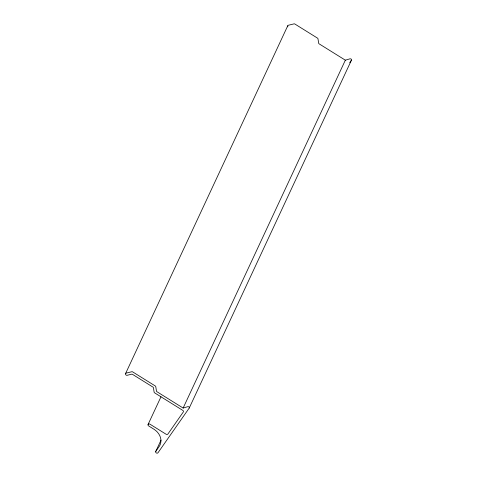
<?xml version="1.0" encoding="UTF-8"?>
<svg xmlns="http://www.w3.org/2000/svg" width="477" height="477" viewBox="0 0 477 477"><rect width="100%" height="100%" fill="white"/><g stroke="black" fill="none" stroke-linecap="round" stroke-linejoin="round"><path stroke-width="0.72" d="M125.505 373.712L287.714 25.853M148.079 424.458L160.993 396.769M155.681 451.6L161.035 440.116M183.138 408.044L187.682 406.708A1.306 1.085 25 0 1 188.85 406.887A0.978 0.817 25 0 1 189.208 408.079L158.012 452.721A1.306 1.085 25 0 1 156.283 452.923A1.306 1.085 25 0 1 155.806 451.343L159.151 446.55A14.316 11.913 25 0 0 153.892 429.199L148.633 425.919A1.306 1.085 25 0 1 148.15 424.339A1.306 1.085 25 0 1 149.879 424.131L166.151 434.267A1.306 1.085 25 0 0 167.88 434.064L183.299 411.997A1.306 1.085 25 0 0 182.822 410.411L154.602 392.833A0.978 0.817 25 0 1 154.125 392.16L153.433 387.771A0.978 0.817 25 0 0 152.962 387.097L132.487 374.344A0.978 0.817 25 0 0 131.652 374.201L126.954 375.339A1.348 1.121 25 0 1 125.976 373.157L131.819 371.738A0.978 0.817 25 0 1 132.66 371.887L155.299 385.988A0.978 0.817 25 0 1 155.77 386.662L156.462 391.051A0.978 0.817 25 0 0 156.939 391.724L183.138 408.044L345.348 60.18L349.891 58.844A1.306 1.085 25 0 1 351.06 59.029A0.978 0.817 25 0 1 351.418 60.215L349.73 62.63M189.262 407.984L351.471 60.126M345.348 60.18L319.149 43.86A0.978 0.817 25 0 1 318.672 43.192L317.98 38.798A0.978 0.817 25 0 0 317.509 38.13L294.869 24.023A0.978 0.817 25 0 0 294.029 23.874L288.191 25.293A1.348 1.121 25 0 0 287.905 26.843"/></g></svg>
